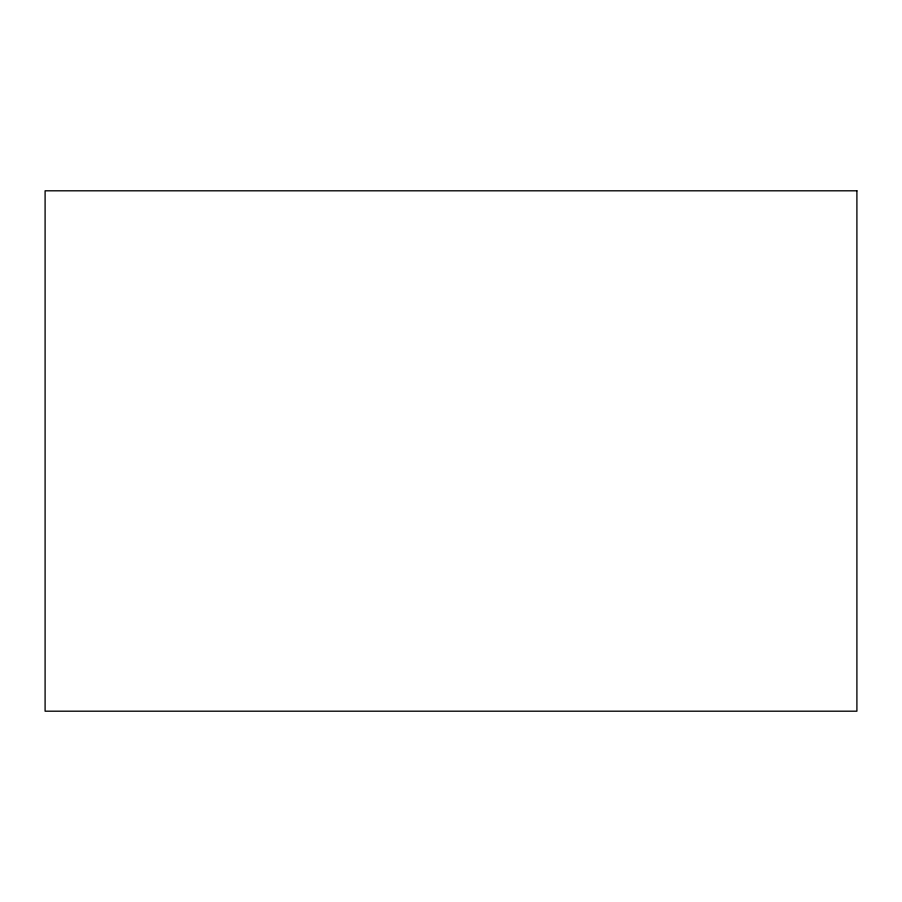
<?xml version="1.0" encoding="UTF-8"?>
<svg xmlns="http://www.w3.org/2000/svg" width="902" height="902" viewBox="0 0 902 902"><rect width="100%" height="100%" fill="white"/><g stroke="black" fill="none" stroke-linecap="round" stroke-linejoin="round"><path stroke-width="1.35" d="M856.9 190.807L45.1 190.807L45.1 711.193L856.9 711.193L856.9 190.807"/></g></svg>
